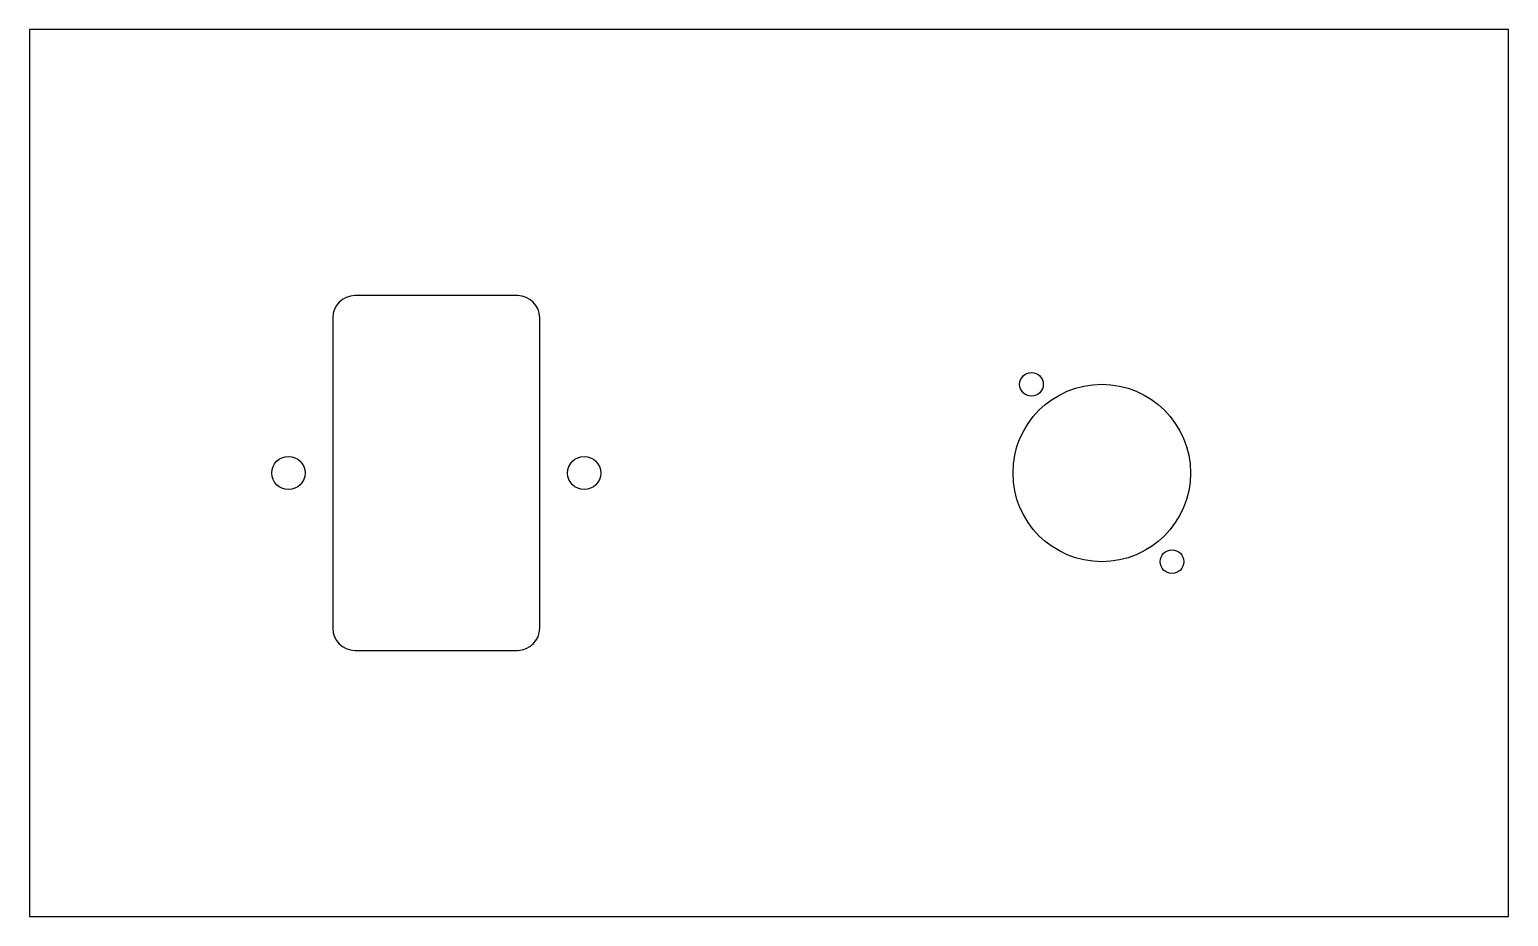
# Model space of a CAD drawing. Header units: millimetres. Extents: x 0 to 200, y 0 to 120.
import ezdxf

# ---------------------------------------------------------------- set-up
doc = ezdxf.new("R2010")
doc.units = ezdxf.units.MM

msp = doc.modelspace()

# ---------------------------------------------------------------- linework, layer by layer
at = {"layer": 'COUPON_OUTLINE'}
for p, q in [((200, 120), (0, 120)), ((0, 120), (0, 0)), ((200, 0), (200, 120)), ((0, 0), (200, 0))]:
    msp.add_line(p, q, dxfattribs=at)
at = {"layer": 'DRILL_THROUGH'}
for centre, radius in [((135.5, 72), 1.6), ((35, 60), 2.25), ((75, 60), 2.25), ((154.5, 48), 1.6)]:
    msp.add_circle(centre, radius, dxfattribs=at)
at = {"layer": 'THROUGH_BODY'}
for p, q in [((66, 84), (44, 84)), ((41, 81), (41, 39)), ((69, 39), (69, 81)), ((44, 36), (66, 36))]:
    msp.add_line(p, q, dxfattribs=at)
msp.add_circle((145, 60), 12, dxfattribs=at)
for centre, start, end in [((44, 81), 90, 180), ((66, 81), 0, 90), ((44, 39), 180, 270), ((66, 39), 270, 360)]:
    msp.add_arc(centre, 3, start, end, dxfattribs=at)

doc.saveas('drawing.dxf')
